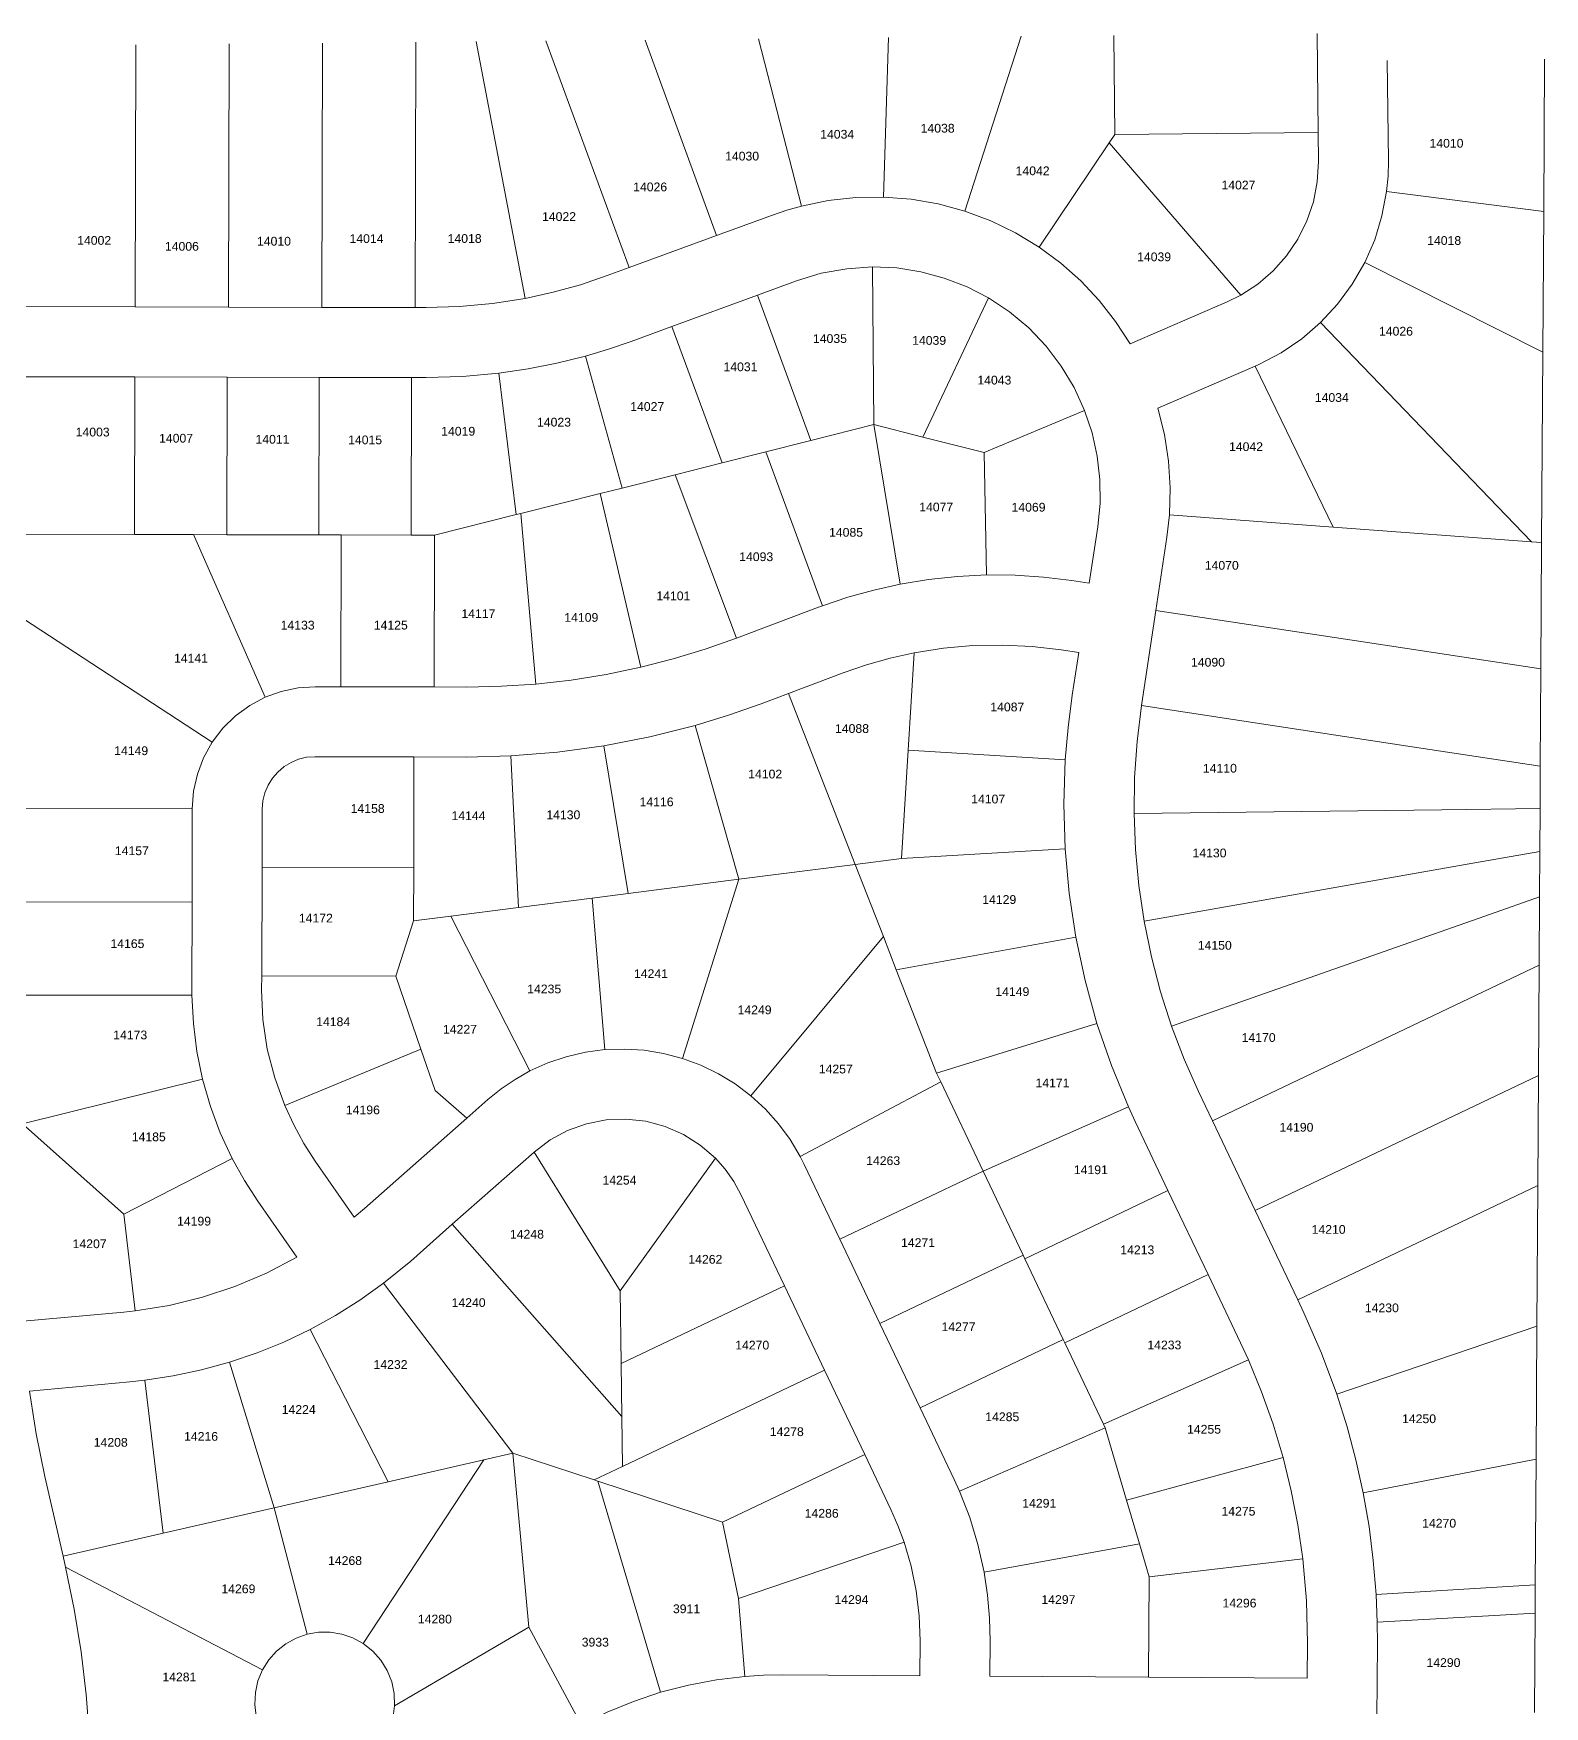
# Model space of a CAD drawing. Header units: feet. Extents: x 865220 to 5696323, y -2240498 to 1923703.
# Drawn here: x 2846485 to 2847780, y 964443 to 965876 of the extents above; entities that cross this region are included whole.
import ezdxf
from ezdxf.enums import TextEntityAlignment as Align

# ---------------------------------------------------------------- set-up
doc = ezdxf.new("R2010")
doc.units = ezdxf.units.FT
doc.header["$LTSCALE"] = 0.015
doc.header["$MEASUREMENT"] = 0
doc.layers.add('Dakota County Addresses', color=7, linetype='Continuous')
doc.layers.add('Dakota County Parcels', color=7, linetype='Continuous')
doc.styles.add('Dimensions 100', font='arial.ttf')

# ---------------------------------------------------------------- blocks, each defined once
blk = doc.blocks.new('ACMAP_ANN_TEMPLATE_Dakota County Addresses')
at = {"layer": 'Dakota County Addresses', "style": 'Dimensions 100'}
blk.add_attdef('DakotaCountyAddress', text='', height=50, dxfattribs=at).set_placement((0, 0), align=Align.CENTER)

msp = doc.modelspace()

# ---------------------------------------------------------------- linework, layer by layer
at = {"layer": 'Dakota County Parcels', "lineweight": 5}
for p, q in [((2846572.3, 965641.8), (2846572.8, 965866.2)), ((2846652.3, 965641.6), (2846652.8, 965867)), ((2846732.3, 965641.4), (2846732.8, 965867.8)), ((2846812.2, 965641.2), (2846812.8, 965868.5)), ((2846906.7, 965649.1), (2846864.7, 965869)), ((2846995.6, 965675.4), (2846924.4, 965869.6)), ((2847070.7, 965703), (2847009.3, 965870.4)), ((2847143.3, 965728.1), (2847106.7, 965871.4)), ((2847213.7, 965735.9), (2847217.9, 965872.5)), ((2847283.5, 965723.8), (2847331.6, 965873.6)), ((2847412, 965789.5), (2847411.2, 965874.3)), ((2847585.3, 965876), (2847586.2, 965791.2)), ((2847645.5, 965852.8), (2847646.4, 965766.8)), ((2847779.5, 965723.4), (2847780.2, 965854.1)), ((2847347.2, 965693), (2847407.2, 965782.4)), ((2847407.2, 965782.4), (2847412, 965789.5)), ((2847520, 965651.8), (2847407.2, 965782.4)), ((2847586.2, 965791.2), (2847412, 965789.5)), ((2847586.4, 965766.2), (2847586.2, 965791.2)), ((2847644.9, 965740.7), (2847779.5, 965723.4)), ((2847118.6, 965720.5), (2847070.7, 965703)), ((2847778.7, 965602.9), (2847779.5, 965723.4)), ((2847070.7, 965703), (2846995.6, 965675.4)), ((2847626.2, 965679.7), (2847778.7, 965602.9)), ((2846995.6, 965675.4), (2846976.9, 965668.6)), ((2847139.2, 965664.2), (2847105.7, 965651.9)), ((2847205.4, 965540.9), (2847204.2, 965676)), ((2847105.7, 965651.9), (2847032.4, 965625)), ((2847151.3, 965527.3), (2847105.7, 965651.9)), ((2847247.5, 965530.3), (2847303.8, 965649.4)), ((2847508.3, 965646), (2847520, 965651.8)), ((2846572.3, 965641.8), (2846477.3, 965642)), ((2846652.3, 965641.6), (2846572.3, 965641.8)), ((2846732.3, 965641.4), (2846652.3, 965641.6)), ((2846812.2, 965641.2), (2846732.3, 965641.4)), ((2846821.7, 965641.2), (2846812.2, 965641.2)), ((2847508.3, 965646), (2847425, 965610)), ((2847032.4, 965625), (2846997.5, 965612.2)), ((2847075.3, 965508.2), (2847032.4, 965625)), ((2847588.3, 965628.3), (2847769.1, 965440.5)), ((2846989.6, 965486.6), (2846958.3, 965599.6)), ((2847532.1, 965590.9), (2847535.5, 965592.4)), ((2847777.7, 965439.9), (2847778.7, 965602.9)), ((2846572.1, 965581.8), (2846477.1, 965582)), ((2846571.8, 965446.8), (2846572.1, 965581.8)), ((2846651.1, 965581.6), (2846572.1, 965581.8)), ((2846650.8, 965446.6), (2846651.1, 965581.6)), ((2846730.1, 965581.4), (2846651.1, 965581.6)), ((2846729.8, 965446.4), (2846730.1, 965581.4)), ((2846809.1, 965581.2), (2846730.1, 965581.4)), ((2846808.8, 965446.2), (2846809.1, 965581.2)), ((2846821.5, 965581.2), (2846809.1, 965581.2)), ((2846898.8, 965463.8), (2846884.1, 965584.9)), ((2847532.1, 965590.9), (2847448.9, 965554.9)), ((2847599.1, 965453.2), (2847532.1, 965590.9)), ((2847300.1, 965517.1), (2847386.1, 965553.1)), ((2847151.3, 965527.3), (2847205.4, 965540.9)), ((2847205.4, 965540.9), (2847227.9, 965404.2)), ((2847205.4, 965540.9), (2847247.5, 965530.3)), ((2847112.9, 965517.6), (2847151.3, 965527.3)), ((2847247.5, 965530.3), (2847300.1, 965517.1)), ((2847035, 965498), (2847075.3, 965508.2)), ((2847075.3, 965508.2), (2847112.9, 965517.6)), ((2847112.9, 965517.6), (2847161.4, 965385.7)), ((2847302.1, 965412.1), (2847300.1, 965517.1)), ((2846989.6, 965486.6), (2847035, 965498)), ((2847035, 965498), (2847087.8, 965358)), ((2846902.8, 965464.8), (2846971, 965481.9)), ((2846971, 965481.9), (2846989.6, 965486.6)), ((2846971, 965481.9), (2847005.6, 965333.1)), ((2846828.9, 965446.2), (2846898.8, 965463.8)), ((2846898.8, 965463.8), (2846902.8, 965464.8)), ((2846902.8, 965464.8), (2846915.8, 965318.7)), ((2847456.6, 965444.4), (2847458.8, 965463.6)), ((2847458.8, 965463.6), (2847599.1, 965453.2)), ((2847390, 965405.1), (2847397.3, 965453.4)), ((2847599.1, 965453.2), (2847769.1, 965440.5)), ((2846476.8, 965447), (2846571.8, 965446.8)), ((2846571.8, 965446.8), (2846622.3, 965446.7)), ((2846622.3, 965446.7), (2846650.8, 965446.6)), ((2846622.3, 965446.7), (2846683.8, 965307.5)), ((2846650.8, 965446.6), (2846729.8, 965446.4)), ((2846729.8, 965446.4), (2846748.9, 965446.4)), ((2846748.6, 965316.4), (2846748.9, 965446.4)), ((2846748.9, 965446.4), (2846808.8, 965446.2)), ((2846808.8, 965446.2), (2846828.9, 965446.2)), ((2846828.6, 965316.2), (2846828.9, 965446.2)), ((2847447.1, 965381.7), (2847456.6, 965444.4)), ((2847769.1, 965440.5), (2847777.7, 965439.9)), ((2847777.1, 965331.8), (2847777.7, 965439.9)), ((2847375.1, 965407.3), (2847390, 965405.1)), ((2847087.8, 965358), (2847158, 965384.4)), ((2847161.4, 965385.7), (2847158, 965384.4)), ((2847434.8, 965300.2), (2847447.1, 965381.7)), ((2846476.7, 965374.4), (2846638.3, 965268.8)), ((2847366.1, 965348), (2847381, 965345.7)), ((2847234.8, 965262.1), (2847240, 965345.5)), ((2847375.4, 965309.2), (2847381, 965345.7)), ((2847132.4, 965310.7), (2847179.2, 965328.3)), ((2847776.6, 965248.4), (2847777.1, 965331.8)), ((2846726.5, 965316.4), (2846748.6, 965316.4)), ((2846748.6, 965316.4), (2846828.6, 965316.2)), ((2846828.6, 965316.2), (2846856.5, 965316.1)), ((2847108.9, 965301.8), (2847132.4, 965310.7)), ((2847132.4, 965310.7), (2847189.4, 965164.2)), ((2847089.8, 965151.4), (2847052.4, 965283.2)), ((2846974.1, 965265.7), (2846995, 965139.3)), ((2847229, 965169.3), (2847234.8, 965262.1)), ((2847234.8, 965262.1), (2847369.5, 965253.8)), ((2846726.4, 965256.4), (2846811.3, 965256.2)), ((2846811.1, 965161.3), (2846811.3, 965256.2)), ((2846811.3, 965256.2), (2846856.3, 965256.1)), ((2846856.3, 965256.1), (2846894.3, 965257.1)), ((2846894.3, 965257.1), (2846901, 965127.2)), ((2847776.4, 965212), (2847776.6, 965248.4)), ((2846476.3, 965212), (2846621.3, 965211.7)), ((2846621.1, 965131.7), (2846621.3, 965211.7)), ((2846681.1, 965161.6), (2846681.3, 965211.6)), ((2847776.1, 965175.3), (2847776.4, 965212)), ((2847229, 965169.3), (2847369.4, 965177.6)), ((2846680.9, 965068.6), (2846681.1, 965161.6)), ((2846681.1, 965161.6), (2846811.1, 965161.3)), ((2846811, 965115.7), (2846811.1, 965161.3)), ((2847089.8, 965151.4), (2847189.4, 965164.2)), ((2847189.4, 965164.2), (2847229, 965169.3)), ((2847189.4, 965164.2), (2847213.6, 965102.3)), ((2847775.9, 965136.4), (2847776.1, 965175.3)), ((2846995, 965139.3), (2847089.8, 965151.4)), ((2847041.4, 964998), (2847089.8, 965151.4)), ((2846901, 965127.2), (2846964.1, 965135.3)), ((2846964.1, 965135.3), (2846995, 965139.3)), ((2846964.1, 965135.3), (2846974.9, 965005.5)), ((2847775.5, 965077.8), (2847775.9, 965136.4)), ((2846476.1, 965132), (2846621.1, 965131.7)), ((2846811, 965115.7), (2846842.9, 965119.8)), ((2846842.9, 965119.8), (2846901, 965127.2)), ((2846842.9, 965119.8), (2846910.5, 964987.2)), ((2846795.6, 965068.3), (2846811, 965115.7)), ((2847100.1, 964965.9), (2847213.6, 965102.3)), ((2847213.6, 965102.3), (2847224.6, 965073.9)), ((2847224.6, 965073.9), (2847378.5, 965101.9)), ((2847775, 964983.4), (2847775.5, 965077.8)), ((2846680.9, 965068.6), (2846795.6, 965068.3)), ((2846817.1, 965006), (2846795.6, 965068.3)), ((2847224.6, 965073.9), (2847259.2, 964985.2)), ((2846475.9, 965052), (2846620.9, 965052.1)), ((2847259.2, 964985.2), (2847396.6, 965027.9)), ((2846700.6, 964957.5), (2846817.1, 965006)), ((2846817.1, 965006), (2846829.4, 964970.4)), ((2846475.7, 964942), (2846630.1, 964980.2)), ((2847142.3, 964914), (2847262.7, 964977.9)), ((2847259.2, 964985.2), (2847262.7, 964977.9)), ((2847262.7, 964977.9), (2847299, 964901.5)), ((2847532.1, 964867.8), (2847775, 964983.4)), ((2847774.4, 964889), (2847775, 964983.4)), ((2846829.4, 964970.4), (2846856.7, 964946.9)), ((2846856.7, 964946.9), (2846874.6, 964962.7)), ((2847483.7, 964969.5), (2847495.6, 964944.5)), ((2846768.8, 964869.4), (2846856.7, 964946.9)), ((2847299, 964901.5), (2847423.6, 964956.6)), ((2847423.6, 964956.6), (2847429.5, 964943.8)), ((2846475.7, 964942), (2846562.6, 964864.6)), ((2847429.5, 964943.8), (2847457.5, 964884.9)), ((2847495.6, 964944.5), (2847532.1, 964867.8)), ((2846844.1, 964855.9), (2846914.3, 964917.7)), ((2846988.1, 964798.8), (2846914.3, 964917.7)), ((2846562.6, 964864.6), (2846655.5, 964912.2)), ((2846726.7, 964909.9), (2846760, 964862)), ((2846988.1, 964798.8), (2847069.7, 964912.5)), ((2847145.7, 964907.2), (2847142.3, 964914)), ((2847145.7, 964907.2), (2847176.2, 964843.1)), ((2847176.2, 964843.1), (2847299, 964901.5)), ((2847299, 964901.5), (2847333.4, 964829.3)), ((2847568.7, 964791.1), (2847774.4, 964889)), ((2847773.7, 964768.6), (2847774.4, 964889)), ((2846677.4, 964875.6), (2846710.8, 964827.7)), ((2847091.5, 964881.5), (2847128.8, 964803.1)), ((2847334.8, 964826.4), (2847457.5, 964884.9)), ((2847457.5, 964884.9), (2847491.9, 964812.7)), ((2846562.6, 964864.6), (2846572.4, 964781.6)), ((2846760, 964862), (2846768.8, 964869.4)), ((2847532.1, 964867.8), (2847568.7, 964791.1)), ((2846808.5, 964824.4), (2846844.1, 964855.9)), ((2846844.1, 964855.9), (2846989.5, 964691.1)), ((2847176.2, 964843.1), (2847210.6, 964770.8)), ((2846785.1, 964805.3), (2846808.5, 964824.4)), ((2847210.6, 964770.8), (2847333.4, 964829.3)), ((2847333.4, 964829.3), (2847334.8, 964826.4)), ((2847334.8, 964826.4), (2847367.8, 964757.1)), ((2846785.1, 964805.3), (2846896, 964659.7)), ((2846988.9, 964736.5), (2847128.8, 964803.1)), ((2847128.8, 964803.1), (2847163.2, 964730.9)), ((2847369.1, 964754.2), (2847491.9, 964812.7)), ((2847491.9, 964812.7), (2847519.8, 964754.2)), ((2846988.9, 964736.5), (2846988.1, 964798.8)), ((2847568.7, 964791.1), (2847573.9, 964780)), ((2846476.4, 964772.8), (2846562.5, 964780.6)), ((2846562.5, 964780.6), (2846572.4, 964781.6)), ((2846722.2, 964765.6), (2846789.1, 964635.3)), ((2847210.6, 964770.8), (2847245, 964698.6)), ((2847602.3, 964710.3), (2847773.7, 964768.6)), ((2847773, 964654.7), (2847773.7, 964768.6)), ((2847245, 964698.6), (2847367.8, 964757.1)), ((2847367.8, 964757.1), (2847369.1, 964754.2)), ((2847369.1, 964754.2), (2847402.3, 964684.6)), ((2847526.5, 964739.6), (2847519.8, 964754.2)), ((2846653.3, 964737.6), (2846691.5, 964613)), ((2846989.5, 964691.1), (2846988.9, 964736.5)), ((2847402.3, 964684.6), (2847526.5, 964739.6)), ((2846481.8, 964713), (2846567.9, 964720.9)), ((2846567.9, 964720.9), (2846580.5, 964722.2)), ((2846580.5, 964722.2), (2846596.4, 964591.3)), ((2846990, 964648.4), (2847163.2, 964730.9)), ((2847163.2, 964730.9), (2847197.6, 964658.6)), ((2846990, 964648.4), (2846989.5, 964691.1)), ((2847245, 964698.6), (2847274.2, 964637.3)), ((2847278.8, 964627.2), (2847403.8, 964681.5)), ((2847402.3, 964684.6), (2847403.8, 964681.5)), ((2847403.8, 964681.5), (2847422, 964619.5)), ((2846871.3, 964654.1), (2846896, 964659.7)), ((2846896, 964659.7), (2846965.6, 964636.8)), ((2846896, 964659.7), (2846909.7, 964510.7)), ((2846767.8, 964496.7), (2846871.3, 964654.1)), ((2846789.1, 964635.3), (2846871.3, 964654.1)), ((2846965.6, 964636.8), (2846990, 964648.4)), ((2847075.7, 964600.6), (2847197.6, 964658.6)), ((2847197.6, 964658.6), (2847220, 964611.5)), ((2847422, 964619.5), (2847556.2, 964656.2)), ((2847624.9, 964625.7), (2847773, 964654.7)), ((2847772.3, 964546.9), (2847773, 964654.7)), ((2846495, 964639.7), (2846510.5, 964571.6)), ((2846691.5, 964613), (2846789.1, 964635.3)), ((2846965.6, 964636.8), (2846969, 964635.7)), ((2846969, 964635.7), (2847075.7, 964600.6)), ((2846969, 964635.7), (2847022.7, 964454.9)), ((2847278.8, 964627.2), (2847274.2, 964637.3)), ((2847422, 964619.5), (2847433.1, 964582.1)), ((2846596.4, 964591.3), (2846691.5, 964613)), ((2846691.5, 964613), (2846719.7, 964504.6)), ((2846510.5, 964571.6), (2846596.4, 964591.3)), ((2847075.7, 964600.6), (2847089.3, 964535.3)), ((2847089.3, 964535.3), (2847231.4, 964583.5)), ((2847299.9, 964557.8), (2847433.1, 964582.1)), ((2847433.1, 964582.1), (2847441.4, 964553.8)), ((2846510.5, 964571.6), (2846512.7, 964562.1)), ((2846512.7, 964562.1), (2846681.6, 964474.2)), ((2847441.4, 964553.8), (2847573, 964569.3)), ((2847440.9, 964467.9), (2847441.4, 964553.8)), ((2847635.9, 964538.8), (2847772.3, 964546.9)), ((2847772.2, 964522.8), (2847772.3, 964546.9)), ((2847089.3, 964535.3), (2847094.9, 964468.5)), ((2847636.9, 964514.9), (2847635.9, 964538.8)), ((2847636.9, 964514.9), (2847772.2, 964522.8)), ((2847771.7, 964437.5), (2847772.2, 964522.8)), ((2846794.7, 964443.4), (2846909.7, 964510.7)), ((2846909.7, 964510.7), (2846954.9, 964426.9)), ((2847637, 964496.7), (2847636.9, 964514.9)), ((2847244.9, 964469.1), (2847245.1, 964499)), ((2847304.9, 964468.7), (2847305.1, 964498.7)), ((2847576.9, 964467.1), (2847577, 964497.1)), ((2847636.6, 964432.7), (2847637, 964496.7)), ((2847126.9, 964469.8), (2847244.9, 964469.1)), ((2847304.9, 964468.7), (2847440.9, 964467.9)), ((2847440.9, 964467.9), (2847576.9, 964467.1))]:
    msp.add_line(p, q, dxfattribs=at)
for points in [[(2847520, 965651.8), (2847534.6, 965661.2), (2847547.7, 965672.6), (2847559.2, 965685.5), (2847568.9, 965699.9), (2847576.6, 965715.5), (2847582.1, 965731.9), (2847585.4, 965748.9), (2847586.4, 965766.2)], [(2847644.9, 965740.7), (2847646.1, 965753.7), (2847646.4, 965766.8)], [(2847143.3, 965728.1), (2847166.4, 965732.9), (2847190, 965735.5), (2847213.7, 965735.9)], [(2847213.7, 965735.9), (2847237.3, 965734), (2847260.6, 965730), (2847283.5, 965723.8)], [(2847626.2, 965679.7), (2847634.7, 965699.3), (2847640.9, 965719.7), (2847644.9, 965740.7)], [(2847118.6, 965720.5), (2847130.8, 965724.6), (2847143.3, 965728.1)], [(2847283.5, 965723.8), (2847305.6, 965715.6), (2847326.9, 965705.2), (2847347.2, 965693)], [(2847347.2, 965693), (2847365.7, 965679.3), (2847382.8, 965664.1), (2847398.5, 965647.3), (2847412.6, 965629.3), (2847425, 965610)], [(2847588.3, 965628.3), (2847602.8, 965644), (2847615.5, 965661.2), (2847626.2, 965679.7)], [(2846976.9, 965668.6), (2846953.9, 965660.8), (2846930.5, 965654.3), (2846906.7, 965649.1)], [(2847139.2, 965664.2), (2847160.4, 965670.6), (2847182.2, 965674.5), (2847204.2, 965676)], [(2847204.2, 965676), (2847225.1, 965675.1), (2847245.7, 965671.9), (2847265.8, 965666.5), (2847285.3, 965659), (2847303.8, 965649.4)], [(2846906.7, 965649.1), (2846878.6, 965644.7), (2846850.2, 965642), (2846821.7, 965641.2)], [(2847303.8, 965649.4), (2847321.8, 965637.5), (2847338.2, 965623.7), (2847353.1, 965608.2), (2847366.1, 965591.1), (2847377.2, 965572.6), (2847386.1, 965553.1)], [(2847535.5, 965592.4), (2847554.4, 965602.4), (2847572.1, 965614.4), (2847588.3, 965628.3)], [(2846997.5, 965612.2), (2846978.1, 965605.5), (2846958.3, 965599.6)], [(2846958.3, 965599.6), (2846933.8, 965593.5), (2846909.1, 965588.6), (2846884.1, 965584.9)], [(2846884.1, 965584.9), (2846852.9, 965582.1), (2846821.5, 965581.2)], [(2847397.3, 965453.4), (2847399.3, 965473.6), (2847399.1, 965493.9), (2847396.9, 965514), (2847392.5, 965533.9), (2847386.1, 965553.1)], [(2847458.8, 965463.6), (2847459.4, 965486.7), (2847458, 965509.7), (2847454.5, 965532.5), (2847448.9, 965554.9)], [(2847302.1, 965412.1), (2847277.2, 965410.9), (2847252.4, 965408.3), (2847227.9, 965404.2)], [(2847375.1, 965407.3), (2847350.9, 965410.3), (2847326.5, 965411.9), (2847302.1, 965412.1)], [(2847227.9, 965404.2), (2847205.4, 965399.2), (2847183.2, 965393), (2847161.4, 965385.7)], [(2847447.1, 965381.7), (2847624.9, 965354.8), (2847777.1, 965331.8)], [(2847005.6, 965333.1), (2847033.3, 965340.2), (2847060.8, 965348.5), (2847087.8, 965358)], [(2847366.1, 965348), (2847341, 965350.9), (2847315.6, 965352.1), (2847290.3, 965351.6), (2847265, 965349.4), (2847240, 965345.5)], [(2847240, 965345.5), (2847219.4, 965340.9), (2847199.1, 965335.2), (2847179.2, 965328.3)], [(2846915.8, 965318.7), (2846945.9, 965322.1), (2846975.9, 965326.9), (2847005.6, 965333.1)], [(2846683.8, 965307.5), (2846670.5, 965300.4), (2846658.3, 965291.5), (2846647.5, 965280.9), (2846638.3, 965268.8)], [(2846726.5, 965316.4), (2846711.9, 965315.5), (2846697.6, 965312.4), (2846683.8, 965307.5)], [(2846856.5, 965316.1), (2846886.2, 965316.8), (2846915.8, 965318.7)], [(2847375.4, 965309.2), (2847371.9, 965281.5), (2847369.5, 965253.8)], [(2847052.4, 965283.2), (2847080.8, 965292), (2847108.9, 965301.8)], [(2847434.8, 965300.2), (2847431, 965269.5), (2847428.8, 965238.6), (2847428.4, 965207.7)], [(2847434.8, 965300.2), (2847666.8, 965265), (2847776.6, 965248.4)], [(2846974.1, 965265.7), (2847013.5, 965273.4), (2847052.4, 965283.2)], [(2846638.3, 965268.8), (2846631, 965255.6), (2846625.7, 965241.5), (2846622.4, 965226.8), (2846621.3, 965211.7)], [(2846894.3, 965257.1), (2846934.3, 965260.3), (2846974.1, 965265.7)], [(2846726.4, 965256.4), (2846719.3, 965255.9), (2846712.4, 965254.3), (2846705.9, 965251.6), (2846699.9, 965247.9), (2846694.5, 965243.3), (2846689.9, 965238), (2846686.2, 965232), (2846683.5, 965225.5), (2846681.8, 965218.6), (2846681.3, 965211.6)], [(2847369.5, 965253.8), (2847368.3, 965215.7), (2847369.4, 965177.6)], [(2847428.4, 965207.7), (2847692.1, 965210.9), (2847776.4, 965212)], [(2847428.4, 965207.7), (2847429.6, 965176.8), (2847432.5, 965146), (2847437, 965115.4)], [(2847369.4, 965177.6), (2847372.8, 965139.6), (2847378.5, 965101.9)], [(2847437, 965115.4), (2847713.8, 965164.3), (2847776.1, 965175.3)], [(2847460.6, 965025.7), (2847733.8, 965121.6), (2847775.9, 965136.4)], [(2846620.9, 965052.1), (2846620.9, 965056.7), (2846621.1, 965131.7)], [(2847437, 965115.4), (2847443.3, 965085), (2847451.1, 965055.1), (2847460.6, 965025.7)], [(2847378.5, 965101.9), (2847386.5, 965064.6), (2847396.6, 965027.9)], [(2847495.6, 964944.5), (2847758.1, 965069.5), (2847775.5, 965077.8)], [(2846680.9, 965068.6), (2846680.6, 965056.6), (2846681.8, 965031.2), (2846685.6, 965006), (2846691.9, 964981.3), (2846700.6, 964957.5)], [(2846620.9, 965052.1), (2846622.2, 965027.9), (2846625.2, 965003.9), (2846630.1, 964980.2)], [(2847396.6, 965027.9), (2847409.1, 964991.8), (2847423.6, 964956.6)], [(2847460.6, 965025.7), (2847471.4, 964997.3), (2847483.7, 964969.5)], [(2846974.9, 965005.5), (2846958.2, 965003.2), (2846941.8, 964999.4), (2846925.9, 964994.1), (2846910.5, 964987.2)], [(2847041.4, 964998), (2847025.1, 965002.3), (2847008.5, 965005), (2846991.7, 965006), (2846974.9, 965005.5)], [(2847100.1, 964965.9), (2847086.6, 964976.1), (2847072.3, 964984.8), (2847057.2, 964992.2), (2847041.4, 964998)], [(2846630.1, 964980.2), (2846636.9, 964956.9), (2846645.3, 964934.2), (2846655.5, 964912.2)], [(2846910.5, 964987.2), (2846897.9, 964980), (2846885.9, 964971.9), (2846874.6, 964962.7)], [(2847142.3, 964914), (2847133.7, 964928.5), (2847123.7, 964942), (2847112.5, 964954.6), (2847100.1, 964965.9)], [(2846700.6, 964957.5), (2846708.2, 964941), (2846716.9, 964925.1), (2846726.7, 964909.9)], [(2847069.7, 964912.5), (2847056.7, 964923.7), (2847042.3, 964932.9), (2847026.6, 964939.7), (2847010, 964944.1), (2846993, 964946), (2846975.9, 964945.3), (2846959.1, 964942), (2846943, 964936.2), (2846928, 964928.1), (2846914.3, 964917.7)], [(2846655.5, 964912.2), (2846665.9, 964893.5), (2846677.4, 964875.6)], [(2847091.5, 964881.5), (2847085.4, 964892.6), (2847078.1, 964903), (2847069.7, 964912.5)], [(2846572.4, 964781.6), (2846601.4, 964786.3), (2846629.9, 964793.3), (2846657.8, 964802.6), (2846684.8, 964814.1), (2846710.8, 964827.7)], [(2846722.2, 964765.6), (2846743.9, 964777.6), (2846764.9, 964790.8), (2846785.1, 964805.3)], [(2847602.3, 964710.3), (2847589.1, 964745.5), (2847573.9, 964780)], [(2846653.3, 964737.6), (2846676.8, 964745.6), (2846699.8, 964754.9), (2846722.2, 964765.6)], [(2846580.5, 964722.2), (2846605, 964725.9), (2846629.3, 964731.1), (2846653.3, 964737.6)], [(2847556.2, 964656.2), (2847547.6, 964684.5), (2847537.7, 964712.3), (2847526.5, 964739.6)], [(2846481.8, 964713), (2846487.5, 964676.2), (2846495, 964639.7)], [(2847624.9, 964625.7), (2847618.6, 964654.2), (2847611.1, 964682.4), (2847602.3, 964710.3)], [(2847573, 964569.3), (2847568.9, 964598.5), (2847563.2, 964627.5), (2847556.2, 964656.2)], [(2847299.9, 964557.8), (2847294.6, 964581.4), (2847287.6, 964604.6), (2847278.8, 964627.2)], [(2847635.9, 964538.8), (2847635.9, 964538.8), (2847633.5, 964567.9), (2847629.9, 964596.9), (2847624.9, 964625.7)], [(2847231.4, 964583.5), (2847226.1, 964597.7), (2847220, 964611.5)], [(2847245.1, 964499), (2847244.3, 964520.5), (2847241.8, 964541.8), (2847237.4, 964562.9), (2847231.4, 964583.5)], [(2846533.1, 964416.3), (2846530.4, 964453), (2846526, 964489.6), (2846520.1, 964526), (2846512.7, 964562.1)], [(2847577, 964497.1), (2847576.1, 964533.2), (2847573, 964569.3)], [(2847305.1, 964498.7), (2847304.6, 964518.5), (2847302.8, 964538.2), (2847299.9, 964557.8)], [(2846719.7, 964504.6), (2846710.2, 964501.3), (2846701.5, 964496.4), (2846693.6, 964490.2), (2846686.9, 964482.7), (2846681.6, 964474.2)], [(2846767.8, 964496.7), (2846759, 964501.5), (2846749.5, 964504.7), (2846739.6, 964506.4), (2846729.6, 964506.3), (2846719.7, 964504.6)], [(2846794.7, 964443.4), (2846794.4, 964453.8), (2846792.2, 964464), (2846788.3, 964473.6), (2846782.9, 964482.5), (2846775.9, 964490.2), (2846767.8, 964496.7)], [(2846681.6, 964474.2), (2846677.6, 964464.8), (2846675.4, 964454.8), (2846674.8, 964444.6), (2846676.1, 964434.4), (2846679, 964424.6), (2846683.5, 964415.4)], [(2847094.9, 964468.5), (2847070.6, 964465.6), (2847046.5, 964461.1), (2847022.7, 964454.9)], [(2847126.9, 964469.8), (2847110.9, 964469.5), (2847094.9, 964468.5)], [(2847022.7, 964454.9), (2846999.5, 964447.1), (2846976.9, 964437.8), (2846954.9, 964426.9)], [(2846786.9, 964416.9), (2846790.9, 964425.3), (2846793.5, 964434.2), (2846794.7, 964443.4)]]:
    msp.add_lwpolyline(points, dxfattribs=at)

# ---------------------------------------------------------------- block references
at = {"layer": 'Dakota County Addresses', "lineweight": 5, "xscale": 0.15, "yscale": 0.15, "zscale": 0.15}
for p, values in [((2847174, 965785.9), {'DakotaCountyAddress': '14034'}), ((2847260.1, 965791.1), {'DakotaCountyAddress': '14038'}), ((2847696.2, 965778.2), {'DakotaCountyAddress': '14010'}), ((2847092.5, 965767.2), {'DakotaCountyAddress': '14030'}), ((2847341.5, 965754.6), {'DakotaCountyAddress': '14042'}), ((2847517.9, 965742.4), {'DakotaCountyAddress': '14027'}), ((2847013.7, 965740.8), {'DakotaCountyAddress': '14026'}), ((2846935.6, 965715.4), {'DakotaCountyAddress': '14022'}), ((2846537.2, 965695), {'DakotaCountyAddress': '14002'}), ((2846612.4, 965689.9), {'DakotaCountyAddress': '14006'}), ((2846691.3, 965694.3), {'DakotaCountyAddress': '14010'}), ((2846770.6, 965696.5), {'DakotaCountyAddress': '14014'}), ((2846854.7, 965696.6), {'DakotaCountyAddress': '14018'}), ((2847694.2, 965694.9), {'DakotaCountyAddress': '14018'}), ((2847445.6, 965680.9), {'DakotaCountyAddress': '14039'}), ((2847652.9, 965617.2), {'DakotaCountyAddress': '14026'}), ((2847167.8, 965610.9), {'DakotaCountyAddress': '14035'}), ((2847252.8, 965609.3), {'DakotaCountyAddress': '14039'}), ((2847091.1, 965586.7), {'DakotaCountyAddress': '14031'}), ((2847308.7, 965575.3), {'DakotaCountyAddress': '14043'}), ((2847597.9, 965560.4), {'DakotaCountyAddress': '14034'}), ((2847011.2, 965552.7), {'DakotaCountyAddress': '14027'}), ((2846535.9, 965530.8), {'DakotaCountyAddress': '14003'}), ((2846849.2, 965531.5), {'DakotaCountyAddress': '14019'}), ((2846931.3, 965539.3), {'DakotaCountyAddress': '14023'}), ((2846607.4, 965525.5), {'DakotaCountyAddress': '14007'}), ((2846690, 965524.6), {'DakotaCountyAddress': '14011'}), ((2846769.4, 965524.1), {'DakotaCountyAddress': '14015'}), ((2847524.4, 965518.3), {'DakotaCountyAddress': '14042'}), ((2847258.9, 965466.6), {'DakotaCountyAddress': '14077'}), ((2847338, 965466.4), {'DakotaCountyAddress': '14069'}), ((2847181.6, 965444.9), {'DakotaCountyAddress': '14085'}), ((2847104.6, 965424), {'DakotaCountyAddress': '14093'}), ((2847503.6, 965416.6), {'DakotaCountyAddress': '14070'}), ((2847033.6, 965390.5), {'DakotaCountyAddress': '14101'}), ((2846866.5, 965375.2), {'DakotaCountyAddress': '14117'}), ((2846954.7, 965372), {'DakotaCountyAddress': '14109'}), ((2846711.6, 965365.4), {'DakotaCountyAddress': '14133'}), ((2846791.4, 965365.4), {'DakotaCountyAddress': '14125'}), ((2846620.2, 965337.1), {'DakotaCountyAddress': '14141'}), ((2847491.8, 965333.6), {'DakotaCountyAddress': '14090'}), ((2847319.8, 965295.3), {'DakotaCountyAddress': '14087'}), ((2847186.7, 965276.8), {'DakotaCountyAddress': '14088'}), ((2846568.9, 965257.8), {'DakotaCountyAddress': '14149'}), ((2847502, 965242.8), {'DakotaCountyAddress': '14110'}), ((2847112.3, 965237.8), {'DakotaCountyAddress': '14102'}), ((2847019.2, 965214), {'DakotaCountyAddress': '14116'}), ((2847303.4, 965216.4), {'DakotaCountyAddress': '14107'}), ((2846771.6, 965208.3), {'DakotaCountyAddress': '14158'}), ((2846858, 965202.1), {'DakotaCountyAddress': '14144'}), ((2846939.3, 965202.9), {'DakotaCountyAddress': '14130'}), ((2846569.5, 965172.1), {'DakotaCountyAddress': '14157'}), ((2847493.1, 965170.2), {'DakotaCountyAddress': '14130'}), ((2847312.9, 965130.3), {'DakotaCountyAddress': '14129'}), ((2846727.2, 965114.4), {'DakotaCountyAddress': '14172'}), ((2846565.7, 965092.5), {'DakotaCountyAddress': '14165'}), ((2847497.6, 965091.1), {'DakotaCountyAddress': '14150'}), ((2846922.9, 965053.7), {'DakotaCountyAddress': '14235'}), ((2847014.4, 965066.8), {'DakotaCountyAddress': '14241'}), ((2847324.1, 965051.4), {'DakotaCountyAddress': '14149'}), ((2846742, 965025.6), {'DakotaCountyAddress': '14184'}), ((2847103.2, 965035.8), {'DakotaCountyAddress': '14249'}), ((2846568.1, 965014.3), {'DakotaCountyAddress': '14173'}), ((2846850.7, 965019.2), {'DakotaCountyAddress': '14227'}), ((2847535.2, 965012.1), {'DakotaCountyAddress': '14170'}), ((2847172.8, 964985.1), {'DakotaCountyAddress': '14257'}), ((2847358.5, 964973.2), {'DakotaCountyAddress': '14171'}), ((2846767.5, 964950.1), {'DakotaCountyAddress': '14196'}), ((2846584, 964927), {'DakotaCountyAddress': '14185'}), ((2847567.6, 964935.2), {'DakotaCountyAddress': '14190'}), ((2847213.4, 964906.6), {'DakotaCountyAddress': '14263'}), ((2847391.4, 964898.8), {'DakotaCountyAddress': '14191'}), ((2846987.4, 964889.9), {'DakotaCountyAddress': '14254'}), ((2846622.8, 964854.8), {'DakotaCountyAddress': '14199'}), ((2846908.1, 964843.6), {'DakotaCountyAddress': '14248'}), ((2847595.2, 964847.7), {'DakotaCountyAddress': '14210'}), ((2846533.3, 964835.4), {'DakotaCountyAddress': '14207'}), ((2847243.3, 964836.4), {'DakotaCountyAddress': '14271'}), ((2847431.2, 964830.2), {'DakotaCountyAddress': '14213'}), ((2847061, 964822.1), {'DakotaCountyAddress': '14262'}), ((2846858.1, 964785), {'DakotaCountyAddress': '14240'}), ((2847640.8, 964780.5), {'DakotaCountyAddress': '14230'}), ((2847278, 964764.3), {'DakotaCountyAddress': '14277'}), ((2847101.2, 964748.6), {'DakotaCountyAddress': '14270'}), ((2847454.4, 964748.7), {'DakotaCountyAddress': '14233'}), ((2846791.2, 964732), {'DakotaCountyAddress': '14232'}), ((2846712.5, 964693.4), {'DakotaCountyAddress': '14224'}), ((2847315.5, 964687.2), {'DakotaCountyAddress': '14285'}), ((2847672.7, 964685.5), {'DakotaCountyAddress': '14250'}), ((2846628.8, 964670.4), {'DakotaCountyAddress': '14216'}), ((2847130.8, 964674.4), {'DakotaCountyAddress': '14278'}), ((2847488.4, 964676.5), {'DakotaCountyAddress': '14255'}), ((2846551.4, 964665.3), {'DakotaCountyAddress': '14208'}), ((2847347.2, 964613.1), {'DakotaCountyAddress': '14291'}), ((2847160.7, 964604.5), {'DakotaCountyAddress': '14286'}), ((2847517.9, 964606.3), {'DakotaCountyAddress': '14275'}), ((2847689.9, 964596), {'DakotaCountyAddress': '14270'}), ((2846752.2, 964564), {'DakotaCountyAddress': '14268'}), ((2846660.8, 964539.8), {'DakotaCountyAddress': '14269'}), ((2847186.2, 964530.6), {'DakotaCountyAddress': '14294'}), ((2847363.6, 964530.6), {'DakotaCountyAddress': '14297'}), ((2847518.8, 964527.6), {'DakotaCountyAddress': '14296'}), ((2846829.2, 964513.9), {'DakotaCountyAddress': '14280'}), ((2847044.9, 964522.7), {'DakotaCountyAddress': '3911'}), ((2846966.7, 964494.1), {'DakotaCountyAddress': '3933'}), ((2847693.6, 964476.6), {'DakotaCountyAddress': '14290'}), ((2846610.2, 964464.3), {'DakotaCountyAddress': '14281'})]:
    msp.add_blockref('ACMAP_ANN_TEMPLATE_Dakota County Addresses', p, dxfattribs=at).add_auto_attribs(values)

doc.saveas('drawing.dxf')
